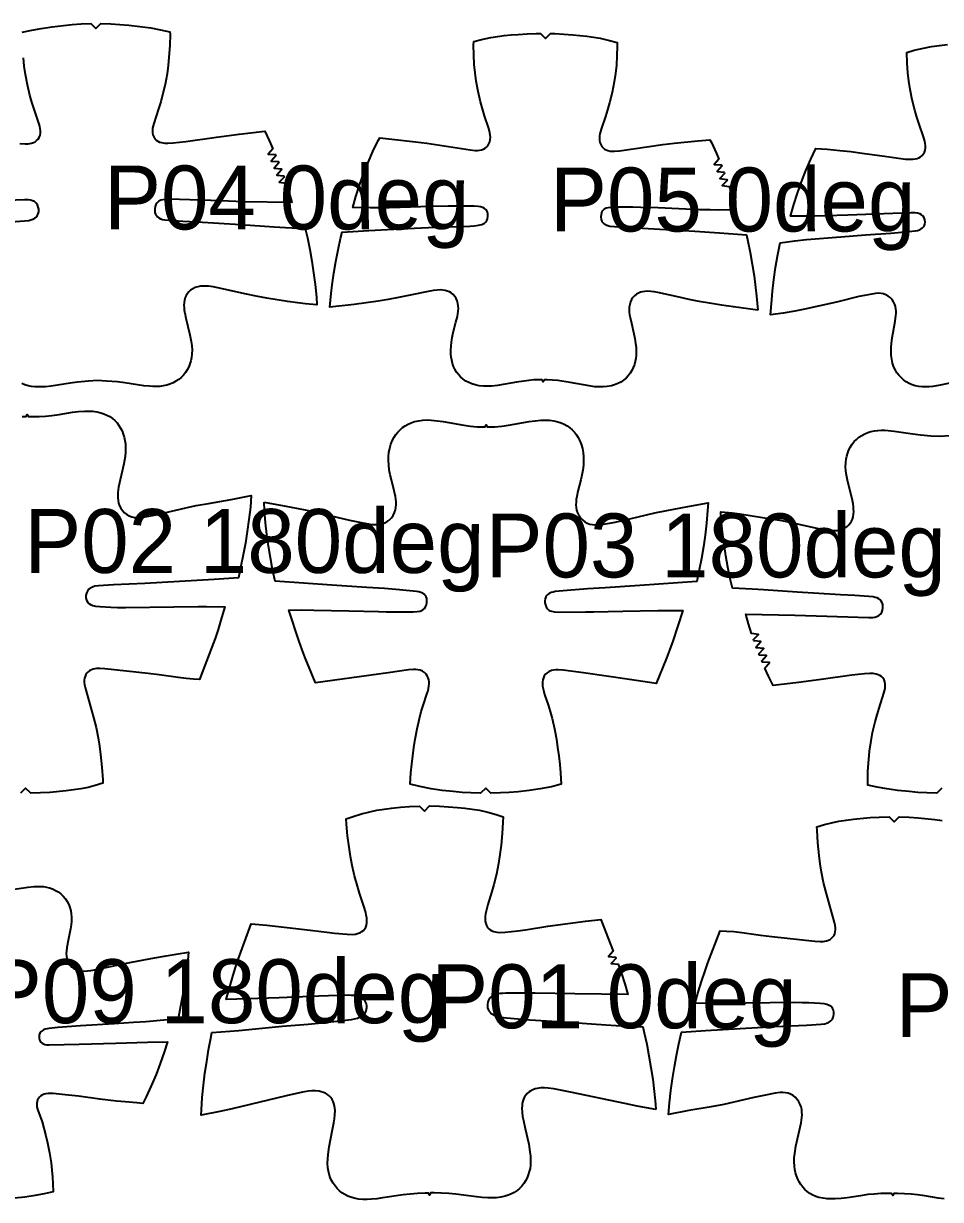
# Model space of a CAD drawing. Header units: millimetres. Extents: x 0 to 2016, y 0 to 4064.
# Drawn here: x 605.1 to 964.3, y 2549.6 to 3010 of the extents above; entities that cross this region are included whole.
import ezdxf

# ---------------------------------------------------------------- set-up
doc = ezdxf.new("R2010")
doc.units = ezdxf.units.MM
doc.layers.add('ANNOTATION', color=3, linetype='Continuous')
doc.layers.add('PIECES', color=5, linetype='Continuous')

msp = doc.modelspace()

# ---------------------------------------------------------------- linework, layer by layer
at = {"layer": 'PIECES'}
for points in [[(604.55, 3006.53), (608.31, 3007.35), (612.07, 3008.05), (616.38, 3008.72), (620.71, 3009.24), (624.18, 3009.56), (627.66, 3009.8), (631.45, 3009.94), (633.46, 3007.95), (635.45, 3009.96), (639.34, 3009.84), (642.82, 3009.64), (646.3, 3009.34), (650.63, 3008.85), (654.95, 3008.21), (658.71, 3007.54), (662.48, 3006.75), (662.49, 3005.85), (662.37, 3001.31), (662.07, 2996.78), (661.75, 2993.51), (661.31, 2990.24), (660.55, 2986.14), (659.59, 2982.08), (658.83, 2979.34), (658.01, 2976.62), (656.12, 2970.76), (655.87, 2969.89), (655.68, 2969), (655.59, 2968.12), (655.61, 2967.22), (655.78, 2966.37), (656.09, 2965.56), (656.57, 2964.84), (657.11, 2964.31), (657.73, 2963.88), (658.41, 2963.56), (659.14, 2963.33), (660.4, 2963.12), (661.67, 2963.09), (663.7, 2963.19), (668.74, 2963.78), (680.66, 2965.47), (689.57, 2966.66), (699.57, 2967.83), (701.31, 2964.19), (702.78, 2960.95), (700.98, 2958.82), (703.77, 2958.66), (703.97, 2958.2), (702.13, 2956.09), (704.92, 2955.89), (705.11, 2955.42), (703.23, 2953.35), (706.02, 2953.1), (706.19, 2952.63), (704.28, 2950.59), (707.06, 2950.28), (707.22, 2949.81), (705.26, 2947.81), (708.03, 2947.45), (709.19, 2943.67), (710.19, 2939.86), (691.03, 2940.22), (682.71, 2940.55), (662.09, 2941.19), (660.45, 2941.12), (659.64, 2941), (658.85, 2940.78), (658.13, 2940.41), (657.47, 2939.83), (656.98, 2939.11), (656.67, 2938.28), (656.52, 2937.41), (656.51, 2936.71), (656.6, 2936.03), (656.82, 2935.37), (657.15, 2934.8), (657.57, 2934.31), (658.08, 2933.9), (658.81, 2933.52), (659.59, 2933.28), (660.4, 2933.12), (662.09, 2932.95), (667.53, 2932.6), (673.16, 2932.31), (690.1, 2931.32), (703.31, 2930.39), (707.79, 2930.11), (715.45, 2929.7), (716.32, 2926.01), (717.25, 2921.5), (718.06, 2916.97), (718.76, 2912.38), (719.35, 2907.77), (719.83, 2902.82), (720.05, 2899.78), (720.05, 2899.78), (715.61, 2900.25), (712.52, 2900.63), (708.56, 2901.19), (700.41, 2902.5), (696.23, 2903.25), (692.45, 2904), (681.26, 2906.49), (679.41, 2906.83), (677.55, 2907.08), (676.49, 2907.16), (675.43, 2907.18), (674.38, 2907.1), (673.34, 2906.92), (672.34, 2906.6), (671.39, 2906.15), (670.53, 2905.55), (669.87, 2904.94), (669.31, 2904.25), (668.84, 2903.49), (668.47, 2902.68), (668.18, 2901.71), (668.01, 2900.72), (667.95, 2899.71), (667.98, 2898.7), (668.08, 2897.68), (668.23, 2896.66), (668.63, 2894.67), (670.29, 2888.1), (670.8, 2885.44), (671.01, 2883.8), (671.12, 2882.16), (671.08, 2880.51), (670.94, 2879.22), (670.68, 2877.95), (670.31, 2876.72), (669.83, 2875.52), (669.25, 2874.39), (668.56, 2873.33), (667.77, 2872.34), (666.89, 2871.44), (665.91, 2870.62), (664.82, 2869.89), (663.66, 2869.27), (662.45, 2868.76), (661.19, 2868.37), (659.86, 2868.1), (658.51, 2867.93), (657.16, 2867.86), (655.8, 2867.87), (654.44, 2867.95), (652.17, 2868.19), (644.77, 2869.31), (641.86, 2869.67), (637.56, 2870), (634.04, 2870.17), (630.52, 2869.98), (626.23, 2869.61), (623.32, 2869.23), (615.92, 2868.05), (613.66, 2867.79), (612.3, 2867.71), (610.94, 2867.68), (609.58, 2867.74), (608.24, 2867.9), (606.91, 2868.17), (605.64, 2868.54), (604.42, 2869.04)], [(967.91, 2869.17), (963.54, 2868.25), (961.34, 2867.89), (959.94, 2867.75), (958.55, 2867.68), (957.16, 2867.72), (955.78, 2867.87), (954.42, 2868.16), (953.17, 2868.56), (951.98, 2869.09), (950.85, 2869.74), (949.78, 2870.51), (948.86, 2871.34), (948.02, 2872.26), (947.27, 2873.25), (946.63, 2874.31), (946.09, 2875.44), (945.56, 2876.97), (945.19, 2878.55), (944.99, 2880.17), (944.93, 2881.7), (944.97, 2883.23), (945.09, 2884.75), (945.37, 2886.91), (945.73, 2889.06), (946.55, 2893.39), (946.85, 2895.6), (946.92, 2896.5), (946.93, 2897.4), (946.86, 2898.29), (946.71, 2899.16), (946.44, 2900.02), (945.97, 2901), (945.33, 2901.88), (944.56, 2902.67), (943.77, 2903.27), (942.91, 2903.76), (941.99, 2904.12), (941.02, 2904.33), (939.97, 2904.38), (938.92, 2904.31), (934.6, 2903.54), (932.37, 2903.1), (923.59, 2900.91), (917.02, 2899.42), (910.49, 2898.01), (907.21, 2897.37), (902.67, 2896.6), (897.77, 2895.92), (898.24, 2901.84), (898.56, 2905.17), (899.08, 2909.79), (899.7, 2914.39), (900.44, 2918.93), (901.46, 2924.17), (907.27, 2924.91), (911.85, 2925.38), (925.24, 2926.41), (934.9, 2927.26), (944.87, 2927.95), (947.75, 2928.19), (954.37, 2928.86), (955.28, 2929), (956.16, 2929.24), (956.78, 2929.53), (957.33, 2929.92), (957.89, 2930.6), (958.23, 2931.41), (958.33, 2932.24), (958.23, 2933.08), (957.96, 2933.85), (957.52, 2934.53), (956.93, 2935.07), (956.22, 2935.45), (955.28, 2935.7), (954.31, 2935.8), (952.74, 2935.82), (945.59, 2935.65), (928.04, 2934.94), (919.51, 2934.64), (915.04, 2934.55), (911.7, 2934.53), (905.62, 2934.61), (906.85, 2939.12), (908.26, 2943.59), (909.81, 2948.02), (911.56, 2952.45), (913.46, 2956.82), (915.5, 2961.1), (919.9, 2960.74), (924.82, 2960.27), (929.23, 2959.8), (933.62, 2959.25), (942.4, 2957.99), (950.67, 2956.92), (952.63, 2956.81), (953.5, 2956.83), (954.36, 2956.93), (955.2, 2957.14), (955.89, 2957.42), (956.53, 2957.81), (957.09, 2958.28), (957.57, 2958.85), (958, 2959.61), (958.28, 2960.44), (958.42, 2961.3), (958.44, 2962.18), (958.35, 2963.05), (958.18, 2963.91), (957.7, 2965.61), (955.97, 2970.56), (955.09, 2973.26), (954.29, 2975.99), (953.26, 2980.03), (952.42, 2984.12), (951.91, 2987.37), (951.53, 2990.65), (951.25, 2994.38), (951.15, 2998.62), (954.05, 2999.48), (957.64, 3000.36), (960.75, 3000.96), (963.88, 3001.42), (967.03, 3001.78)], [(603.66, 2962.96), (605.69, 2962.87), (606.96, 2962.92), (608.22, 2963.13), (608.95, 2963.37), (609.63, 2963.7), (610.25, 2964.13), (610.78, 2964.66), (611.25, 2965.39), (611.56, 2966.2), (611.72, 2967.05), (611.74, 2967.95), (611.63, 2968.83), (611.44, 2969.71), (611.19, 2970.59), (609.25, 2976.43), (608.4, 2979.14), (607.63, 2981.88), (606.63, 2985.93), (605.84, 2990.03), (605.38, 2993.29), (605.03, 2996.56)], [(600.07, 2932.34), (605.5, 2932.73), (607.2, 2932.91), (608, 2933.08), (608.78, 2933.33), (609.5, 2933.71), (610.01, 2934.12), (610.43, 2934.62), (610.75, 2935.19), (610.97, 2935.85), (611.06, 2936.54), (611.04, 2937.23), (610.89, 2938.1), (610.57, 2938.93), (610.07, 2939.65), (609.4, 2940.23), (608.68, 2940.59), (607.9, 2940.8), (607.08, 2940.92), (605.44, 2940.98), (584.83, 2940.17)], [(604.58, 2856.1), (606.11, 2856.11), (606.51, 2856.91), (606.91, 2856.1), (608.45, 2856.09), (611.21, 2856.16), (613.72, 2856.31), (616.23, 2856.56), (619.11, 2856.95), (624.32, 2857.76), (626.65, 2858.05), (629, 2858.23), (630.61, 2858.26), (632.22, 2858.18), (633.81, 2857.98), (635.37, 2857.62), (636.6, 2857.21), (637.78, 2856.7), (638.91, 2856.06), (639.96, 2855.32), (640.89, 2854.5), (641.73, 2853.6), (642.48, 2852.62), (643.14, 2851.57), (643.7, 2850.46), (644.19, 2849.24), (644.57, 2847.97), (644.84, 2846.68), (645.01, 2845.36), (645.09, 2843.73), (645.04, 2842.1), (644.9, 2840.47), (644.44, 2837.63), (642.37, 2828.4), (642.07, 2826.31), (642.02, 2825.26), (642.04, 2824.22), (642.15, 2823.19), (642.37, 2822.18), (642.7, 2821.2), (643.22, 2820.19), (643.89, 2819.26), (644.68, 2818.44), (645.54, 2817.78), (646.47, 2817.26), (647.47, 2816.87), (648.53, 2816.64), (649.54, 2816.56), (650.56, 2816.59), (652.6, 2816.85), (657.04, 2817.69), (660.87, 2818.54), (668.68, 2820.36), (672.7, 2821.23), (677.57, 2822.11), (686.4, 2823.65), (694.34, 2825.17), (693.97, 2820.64), (693.43, 2815.76), (692.77, 2811.15), (692, 2806.56), (691.17, 2802.03), (690.27, 2797.52), (689.28, 2792.96), (679.78, 2792.32), (652.65, 2790.78), (640.29, 2790.22), (634.47, 2789.86), (633.07, 2789.65), (632.42, 2789.47), (631.8, 2789.23), (631.22, 2788.91), (630.7, 2788.5), (630.14, 2787.81), (629.76, 2787.01), (629.55, 2786.06), (629.56, 2785.08), (629.74, 2784.27), (630.11, 2783.53), (630.66, 2782.93), (631.36, 2782.47), (632.31, 2782.1), (633.32, 2781.88), (634.97, 2781.69), (639.3, 2781.48), (641.98, 2781.41), (645.06, 2781.4), (663.93, 2781.56), (673.51, 2781.77), (676.84, 2781.77), (683.91, 2781.63), (682.68, 2777.27), (681.29, 2772.75), (680.14, 2769.27), (678.91, 2765.81), (674.08, 2753.22), (671.65, 2753.35), (668.76, 2753.6), (665.66, 2753.97), (658.23, 2754.96), (653.89, 2755.49), (636.99, 2757.36), (634.97, 2757.46), (633.69, 2757.41), (632.43, 2757.19), (631.71, 2756.96), (631.04, 2756.63), (630.42, 2756.21), (629.9, 2755.68), (629.48, 2755.07), (629.19, 2754.39), (629, 2753.68), (628.92, 2752.93), (628.92, 2752.18), (629.05, 2751.08), (629.28, 2750.01), (632.56, 2738.34), (633.56, 2734.35), (634.37, 2730.33), (634.88, 2727.04), (635.28, 2723.74), (635.78, 2718.8), (636.15, 2713.85), (636.21, 2712.54), (633.21, 2711.64), (630.41, 2710.94), (627.59, 2710.37), (624.71, 2709.92), (621.83, 2709.58), (615.37, 2708.97), (611.8, 2708.74), (607.93, 2708.65), (605.94, 2710.65), (603.93, 2708.66)], [(964.83, 2710.65), (962.83, 2708.65), (958.95, 2708.77), (955.46, 2708.97), (951.98, 2709.26), (947.65, 2709.76), (943.33, 2710.4), (939.57, 2711.07), (935.8, 2711.85), (935.79, 2712.76), (935.91, 2717.3), (936.21, 2721.82), (936.53, 2725.1), (936.97, 2728.37), (937.73, 2732.47), (938.69, 2736.53), (939.45, 2739.27), (940.27, 2741.99), (942.16, 2747.85), (942.41, 2748.72), (942.6, 2749.6), (942.7, 2750.49), (942.67, 2751.39), (942.5, 2752.24), (942.19, 2753.05), (941.71, 2753.77), (941.18, 2754.3), (940.55, 2754.73), (939.87, 2755.05), (939.14, 2755.28), (937.88, 2755.48), (936.61, 2755.52), (934.58, 2755.42), (929.54, 2754.83), (917.62, 2753.14), (908.71, 2751.95), (898.71, 2750.78), (896.97, 2754.41), (895.5, 2757.65), (897.3, 2759.79), (894.51, 2759.95), (894.31, 2760.41), (896.15, 2762.52), (893.36, 2762.72), (893.17, 2763.18), (895.05, 2765.26), (892.27, 2765.51), (892.09, 2765.98), (894, 2768.02), (891.22, 2768.33), (891.06, 2768.8), (893.02, 2770.79), (890.25, 2771.16), (889.09, 2774.94), (888.09, 2778.75), (907.25, 2778.39), (915.57, 2778.06), (936.19, 2777.41), (937.83, 2777.49), (938.64, 2777.61), (939.43, 2777.83), (940.15, 2778.19), (940.81, 2778.77), (941.3, 2779.5), (941.61, 2780.33), (941.76, 2781.2), (941.77, 2781.9), (941.68, 2782.58), (941.46, 2783.24), (941.14, 2783.81), (940.71, 2784.3), (940.2, 2784.71), (939.47, 2785.09), (938.69, 2785.33), (937.89, 2785.49), (936.19, 2785.66), (930.75, 2786.01), (925.12, 2786.3), (908.18, 2787.29), (894.97, 2788.21), (890.49, 2788.5), (882.83, 2788.91), (881.97, 2792.6), (881.04, 2797.11), (880.22, 2801.64), (879.52, 2806.23), (878.94, 2810.83), (878.45, 2815.79), (878.24, 2818.83), (878.24, 2818.83), (882.67, 2818.36), (885.76, 2817.98), (889.72, 2817.42), (897.87, 2816.11), (902.05, 2815.36), (905.83, 2814.6), (917.02, 2812.12), (918.87, 2811.78), (920.74, 2811.53), (921.79, 2811.44), (922.85, 2811.43), (923.9, 2811.5), (924.94, 2811.69), (925.95, 2812.01), (926.89, 2812.46), (927.75, 2813.06), (928.41, 2813.67), (928.97, 2814.36), (929.44, 2815.12), (929.81, 2815.93), (930.1, 2816.9), (930.27, 2817.89), (930.33, 2818.89), (930.3, 2819.91), (930.2, 2820.93), (930.05, 2821.94), (929.65, 2823.94), (927.99, 2830.51), (927.48, 2833.17), (927.27, 2834.81), (927.16, 2836.45), (927.2, 2838.1), (927.34, 2839.39), (927.6, 2840.65), (927.97, 2841.89), (928.45, 2843.09), (929.03, 2844.22), (929.72, 2845.28), (930.51, 2846.27), (931.4, 2847.17), (932.37, 2847.99), (933.46, 2848.72), (934.62, 2849.34), (935.83, 2849.85), (937.09, 2850.23), (938.42, 2850.51), (939.77, 2850.68), (941.12, 2850.75), (942.48, 2850.73), (943.85, 2850.66), (946.11, 2850.42), (953.51, 2849.3), (956.42, 2848.94), (960.72, 2848.6), (964.24, 2848.44), (967.77, 2848.63)], [(965.7, 2549.84), (963.37, 2550.15), (958.17, 2551), (955.29, 2551.42), (952.79, 2551.69), (950.27, 2551.86), (947.52, 2551.95), (945.98, 2551.95), (945.58, 2551.15), (945.18, 2551.95), (943.64, 2551.97), (940.89, 2551.9), (938.37, 2551.74), (935.86, 2551.5), (932.98, 2551.1), (927.78, 2550.29), (925.44, 2550), (923.09, 2549.82), (921.48, 2549.8), (919.88, 2549.88), (918.29, 2550.08), (916.72, 2550.43), (915.49, 2550.84), (914.31, 2551.36), (913.19, 2551.99), (912.13, 2552.74), (911.2, 2553.55), (910.36, 2554.46), (909.61, 2555.44), (908.95, 2556.48), (908.39, 2557.59), (907.9, 2558.82), (907.53, 2560.08), (907.25, 2561.38), (907.08, 2562.69), (907, 2564.32), (907.05, 2565.96), (907.19, 2567.59), (907.65, 2570.42), (909.72, 2579.65), (910.02, 2581.75), (910.08, 2582.79), (910.06, 2583.83), (909.94, 2584.86), (909.72, 2585.87), (909.39, 2586.85), (908.87, 2587.87), (908.21, 2588.79), (907.41, 2589.61), (906.55, 2590.27), (905.62, 2590.8), (904.62, 2591.18), (903.56, 2591.42), (902.55, 2591.5), (901.53, 2591.47), (899.49, 2591.2), (895.05, 2590.37), (891.22, 2589.52), (883.41, 2587.69), (879.39, 2586.83), (874.52, 2585.94), (865.69, 2584.41), (857.75, 2582.88), (858.12, 2587.42), (858.66, 2592.29), (859.32, 2596.9), (860.09, 2601.5), (860.92, 2606.02), (861.82, 2610.53), (862.81, 2615.09), (872.31, 2615.74), (899.44, 2617.28), (911.81, 2617.83), (917.62, 2618.2), (919.02, 2618.41), (919.67, 2618.58), (920.29, 2618.82), (920.87, 2619.14), (921.39, 2619.55), (921.95, 2620.24), (922.33, 2621.04), (922.54, 2622), (922.53, 2622.98), (922.35, 2623.78), (921.99, 2624.52), (921.43, 2625.13), (920.73, 2625.58), (919.78, 2625.95), (918.77, 2626.17), (917.12, 2626.37), (912.79, 2626.57), (910.11, 2626.64), (907.03, 2626.66), (888.17, 2626.49), (878.58, 2626.29), (875.25, 2626.28), (868.18, 2626.43), (869.41, 2630.78), (870.8, 2635.3), (871.95, 2638.78), (873.18, 2642.24), (878.01, 2654.84), (880.44, 2654.7), (883.33, 2654.46), (886.43, 2654.09), (893.86, 2653.1), (898.2, 2652.56), (915.1, 2650.7), (917.13, 2650.6), (918.4, 2650.65), (919.66, 2650.86), (920.38, 2651.1), (921.06, 2651.42), (921.67, 2651.84), (922.2, 2652.37), (922.61, 2652.99), (922.9, 2653.66), (923.09, 2654.38), (923.17, 2655.12), (923.17, 2655.88), (923.05, 2656.97), (922.81, 2658.05), (919.54, 2669.72), (918.54, 2673.7), (917.72, 2677.73), (917.21, 2681.02), (916.81, 2684.32), (916.31, 2689.25), (915.94, 2694.2), (915.88, 2695.52), (918.88, 2696.41), (921.68, 2697.11), (924.51, 2697.69), (927.38, 2698.13), (930.26, 2698.48), (936.72, 2699.08), (940.29, 2699.31), (944.16, 2699.41), (946.15, 2697.4), (948.16, 2699.39), (952.03, 2699.27), (955.6, 2699.01), (962.05, 2698.35), (964.93, 2697.99)], [(599.67, 2670.83), (606.96, 2671.93), (609.18, 2672.13), (610.42, 2672.18), (611.65, 2672.16), (612.88, 2672.07), (614.1, 2671.88), (615.29, 2671.59), (616.5, 2671.17), (617.65, 2670.63), (618.73, 2669.98), (619.74, 2669.21), (620.68, 2668.31), (621.5, 2667.32), (622.21, 2666.25), (622.8, 2665.1), (623.25, 2663.91), (623.59, 2662.67), (623.8, 2661.41), (623.9, 2660.14), (623.89, 2658.6), (623.75, 2657.06), (623.54, 2655.53), (622.65, 2650.99), (622.06, 2648.22), (621.89, 2646.81), (621.86, 2645.84), (621.93, 2644.87), (622.1, 2643.92), (622.39, 2643), (622.82, 2642.1), (623.37, 2641.29), (624.06, 2640.58), (624.86, 2640.02), (625.73, 2639.59), (626.66, 2639.3), (627.62, 2639.12), (628.92, 2639.03), (630.23, 2639.1), (631.53, 2639.25), (633.67, 2639.63), (642.85, 2641.57), (647.41, 2642.48), (656.47, 2644.21), (660.97, 2645.01), (664.96, 2645.67), (669.74, 2646.39), (669.43, 2643.36), (669.04, 2640.03), (668.59, 2636.71), (667.85, 2632.01), (667.03, 2627.33), (665.74, 2620.31), (653.06, 2619.21), (648.17, 2618.85), (640.65, 2618.42), (627.44, 2617.56), (618.56, 2616.89), (615.05, 2616.52), (614.33, 2616.41), (613.61, 2616.25), (612.93, 2616), (612.35, 2615.67), (611.86, 2615.24), (611.48, 2614.7), (611.27, 2614.07), (611.22, 2613.41), (611.28, 2612.75), (611.41, 2612.17), (611.62, 2611.64), (611.94, 2611.16), (612.37, 2610.78), (612.88, 2610.51), (613.42, 2610.34), (614.27, 2610.21), (615.13, 2610.18), (626.95, 2610.41), (641.32, 2610.79), (653.66, 2611.19), (661.49, 2611.33), (660.23, 2607.27), (658.69, 2602.84), (657, 2598.47), (655.13, 2594.09), (653.11, 2589.77), (651.81, 2587.24), (649.51, 2587.4), (644.95, 2587.79), (641.49, 2588.15), (635.05, 2588.92), (626.66, 2590.06), (621.44, 2590.62), (616.73, 2591.06), (615.77, 2591.1), (614.8, 2591.08), (613.85, 2590.97), (613.15, 2590.79), (612.48, 2590.53), (611.87, 2590.17), (611.34, 2589.71), (610.94, 2589.19), (610.64, 2588.62), (610.43, 2588), (610.32, 2587.36), (610.29, 2586.7), (610.38, 2585.83), (610.58, 2584.99), (610.85, 2584.15), (611.49, 2582.5), (612.35, 2579.96), (613.85, 2574.57), (614.54, 2571.74), (615.3, 2567.83), (615.88, 2563.89), (616.21, 2561.11), (616.46, 2558.32), (616.62, 2555.77), (616.73, 2552.63), (613.16, 2551.79), (609.6, 2551.12), (605.61, 2550.57), (601.6, 2550.17)]]:
    msp.add_lwpolyline(points, dxfattribs=at)
for points in [[(892.77, 2897.8), (883.23, 2899.02), (878.52, 2899.7), (873.82, 2900.45), (869.84, 2901.18), (865.87, 2901.96), (861.9, 2902.8), (853.57, 2904.65), (852.19, 2904.91), (850.8, 2905.09), (849.4, 2905.15), (848.52, 2905.11), (847.64, 2904.99), (846.8, 2904.77), (845.98, 2904.46), (845.22, 2904.03), (844.46, 2903.42), (843.81, 2902.69), (843.27, 2901.87), (842.86, 2900.98), (842.57, 2899.99), (842.41, 2898.98), (842.36, 2897.95), (842.41, 2896.91), (842.54, 2895.87), (842.71, 2894.83), (843.22, 2892.61), (844.23, 2888.53), (844.62, 2886.65), (844.9, 2884.75), (845.05, 2883.21), (845.11, 2881.66), (845.06, 2880.11), (844.93, 2878.87), (844.71, 2877.65), (844.4, 2876.45), (843.98, 2875.28), (843.43, 2874.15), (842.77, 2873.08), (842.01, 2872.09), (841.15, 2871.18), (840.19, 2870.37), (839.08, 2869.62), (837.9, 2869), (836.67, 2868.5), (835.38, 2868.13), (833.79, 2867.83), (832.17, 2867.69), (830.55, 2867.68), (828.93, 2867.79), (826.68, 2868.08), (819.27, 2869.39), (814.36, 2870.15), (812.38, 2870.38), (810.19, 2870.5), (809.13, 2870.49), (808.72, 2869.69), (808.33, 2870.49), (807.27, 2870.52), (805.07, 2870.43), (803.1, 2870.22), (798.17, 2869.52), (790.75, 2868.31), (788.5, 2868.05), (786.88, 2867.96), (785.25, 2867.99), (783.64, 2868.15), (782.05, 2868.46), (780.77, 2868.86), (779.54, 2869.37), (778.37, 2870.01), (777.27, 2870.77), (776.32, 2871.6), (775.47, 2872.51), (774.72, 2873.51), (774.08, 2874.59), (773.55, 2875.73), (773.14, 2876.9), (772.84, 2878.11), (772.64, 2879.33), (772.53, 2880.57), (772.5, 2882.12), (772.57, 2883.67), (772.74, 2885.21), (773.05, 2887.1), (773.46, 2888.98), (774.52, 2893.04), (775.06, 2895.26), (775.25, 2896.3), (775.39, 2897.33), (775.45, 2898.37), (775.42, 2899.4), (775.27, 2900.42), (774.99, 2901.41), (774.59, 2902.31), (774.06, 2903.13), (773.42, 2903.87), (772.66, 2904.49), (771.91, 2904.93), (771.1, 2905.25), (770.26, 2905.48), (769.39, 2905.61), (768.5, 2905.66), (767.1, 2905.62), (765.71, 2905.46), (764.32, 2905.21), (755.97, 2903.47), (751.99, 2902.69), (748.01, 2901.95), (744.02, 2901.27), (739.32, 2900.58), (734.6, 2899.96), (725.05, 2898.86), (725.64, 2904.29), (726.06, 2907.62), (726.7, 2912.22), (727.46, 2916.8), (728.32, 2921.32), (729.31, 2925.81), (729.91, 2928.23), (740.42, 2928.9), (750.13, 2929.41), (763.78, 2930.07), (775.17, 2930.53), (779.94, 2930.68), (781.67, 2930.78), (783.4, 2931), (784.62, 2931.29), (785.19, 2931.53), (785.72, 2931.86), (786.2, 2932.33), (786.57, 2932.9), (786.83, 2933.54), (787, 2934.52), (786.93, 2935.51), (786.8, 2936.07), (786.59, 2936.59), (786.28, 2937.06), (785.7, 2937.58), (785.01, 2937.94), (784.13, 2938.19), (783.22, 2938.32), (781.63, 2938.42), (774.56, 2938.5), (771.42, 2938.47), (764.63, 2938.33), (752.6, 2937.96), (748.4, 2937.86), (744.19, 2937.81), (740.84, 2937.82), (734.11, 2937.98), (735.3, 2942.22), (736.73, 2946.68), (738.31, 2951.1), (740.08, 2955.52), (742, 2959.88), (744.08, 2964.16), (744.64, 2965.21), (749.39, 2964.74), (758.69, 2963.71), (763.08, 2963.13), (780.06, 2960.5), (782.04, 2960.31), (782.89, 2960.3), (783.74, 2960.35), (784.57, 2960.52), (785.26, 2960.78), (785.9, 2961.13), (786.47, 2961.58), (786.96, 2962.11), (787.42, 2962.85), (787.74, 2963.65), (787.93, 2964.5), (787.98, 2965.37), (787.92, 2966.24), (787.78, 2967.11), (787.33, 2968.82), (785.72, 2973.82), (784.89, 2976.53), (784.15, 2979.27), (783.19, 2983.34), (782.43, 2987.44), (781.99, 2990.7), (781.68, 2993.98), (781.48, 2997.72), (781.44, 3001.47), (781.49, 3002.88), (784.49, 3003.69), (788.11, 3004.46), (790.77, 3004.89), (793.45, 3005.23), (796.14, 3005.49), (798.84, 3005.69), (802.4, 3005.9), (805.96, 3006.04), (807.59, 3006.06), (809.57, 3004.05), (811.59, 3006.03), (813.21, 3005.99), (816.78, 3005.81), (820.34, 3005.56), (823.03, 3005.32), (825.71, 3005.02), (828.39, 3004.66), (831.05, 3004.19), (834.65, 3003.37), (837.64, 3002.53), (837.67, 3001.11), (837.59, 2997.37), (837.35, 2993.63), (836.99, 2990.36), (836.51, 2987.1), (835.69, 2983.01), (834.69, 2978.95), (833.91, 2976.22), (833.05, 2973.52), (831.38, 2968.54), (830.91, 2966.84), (830.75, 2965.97), (830.68, 2965.1), (830.72, 2964.23), (830.89, 2963.38), (831.2, 2962.57), (831.66, 2961.83), (832.14, 2961.29), (832.71, 2960.83), (833.34, 2960.47), (834.03, 2960.21), (834.86, 2960.03), (835.7, 2959.96), (836.56, 2959.97), (838.54, 2960.13), (855.55, 2962.54), (859.95, 2963.06), (869.26, 2963.98), (874.02, 2964.39), (874.56, 2963.34), (876.58, 2959.03), (877.5, 2956.88), (875.69, 2954.75), (878.48, 2954.58), (878.66, 2954.11), (876.78, 2952.05), (879.56, 2951.78), (879.74, 2951.31), (877.82, 2949.28), (880.59, 2948.96), (880.75, 2948.49), (878.8, 2946.49), (881.57, 2946.13), (883.06, 2941.28), (884.2, 2937.03), (877.47, 2936.96), (874.11, 2936.99), (869.91, 2937.09), (853.68, 2937.77), (846.9, 2938), (843.75, 2938.06), (836.69, 2938.07), (835.09, 2937.99), (834.19, 2937.87), (833.31, 2937.63), (832.6, 2937.28), (832.02, 2936.77), (831.7, 2936.31), (831.49, 2935.78), (831.35, 2935.23), (831.27, 2934.23), (831.43, 2933.25), (831.68, 2932.62), (832.04, 2932.04), (832.52, 2931.56), (833.04, 2931.22), (833.61, 2930.98), (834.82, 2930.67), (836.55, 2930.44), (838.28, 2930.31), (843.05, 2930.1), (854.43, 2929.49), (868.07, 2928.66), (877.78, 2928.03), (888.28, 2927.22), (888.85, 2924.8), (889.78, 2920.29), (890.58, 2915.76), (891.28, 2911.17), (891.87, 2906.57), (892.25, 2903.23), (892.77, 2897.8)], [(699.34, 2822.53), (707.25, 2821.12), (715.44, 2819.53), (720.17, 2818.52), (732.79, 2815.55), (737.96, 2814.44), (740.29, 2814.04), (741.35, 2813.9), (742.42, 2813.81), (743.49, 2813.81), (744.55, 2813.9), (745.59, 2814.13), (746.59, 2814.48), (747.53, 2814.96), (748.39, 2815.58), (749.24, 2816.43), (749.94, 2817.42), (750.47, 2818.5), (750.78, 2819.52), (750.97, 2820.56), (751.05, 2821.62), (751.02, 2822.69), (750.93, 2823.77), (750.77, 2824.84), (750.31, 2827.03), (749.19, 2831.39), (748.75, 2833.31), (748.4, 2835.26), (748.17, 2837.22), (748.09, 2838.84), (748.12, 2840.46), (748.27, 2842.07), (748.58, 2843.73), (749.05, 2845.34), (749.69, 2846.89), (750.28, 2848), (750.97, 2849.05), (751.74, 2850.04), (752.6, 2850.94), (753.54, 2851.76), (754.62, 2852.52), (755.77, 2853.17), (756.98, 2853.7), (758.24, 2854.12), (759.86, 2854.48), (761.51, 2854.69), (763.17, 2854.76), (764.84, 2854.71), (767.18, 2854.49), (769.5, 2854.14), (777.58, 2852.69), (780.22, 2852.32), (782.87, 2852.09), (785.15, 2852.03), (785.92, 2852.05), (786.33, 2852.85), (786.72, 2852.05), (787.5, 2852.02), (789.78, 2852.08), (792.43, 2852.31), (795.07, 2852.67), (803.16, 2854.1), (805.48, 2854.44), (807.81, 2854.65), (809.48, 2854.7), (811.15, 2854.63), (812.79, 2854.42), (814.42, 2854.05), (815.67, 2853.63), (816.88, 2853.09), (818.02, 2852.44), (819.1, 2851.68), (820.05, 2850.86), (820.91, 2849.95), (821.68, 2848.96), (822.35, 2847.91), (822.94, 2846.8), (823.58, 2845.24), (824.05, 2843.63), (824.35, 2841.98), (824.5, 2840.36), (824.52, 2838.74), (824.44, 2837.12), (824.2, 2835.16), (823.85, 2833.22), (823.41, 2831.29), (822.28, 2826.94), (821.81, 2824.75), (821.65, 2823.68), (821.55, 2822.6), (821.52, 2821.53), (821.6, 2820.47), (821.78, 2819.43), (822.1, 2818.41), (822.62, 2817.32), (823.31, 2816.34), (824.17, 2815.49), (825.03, 2814.87), (825.96, 2814.38), (826.96, 2814.02), (828, 2813.8), (829.06, 2813.7), (830.13, 2813.7), (831.2, 2813.79), (832.26, 2813.92), (834.6, 2814.32), (836.92, 2814.79), (842.61, 2816.06), (852.39, 2818.35), (857.12, 2819.35), (865.32, 2820.92), (873.24, 2822.31), (873.06, 2819.29), (872.63, 2814.33), (872.1, 2809.72), (871.45, 2805.12), (870.69, 2800.58), (869.81, 2796.07), (868.8, 2791.49), (846.57, 2789.91), (832.92, 2789.1), (825.98, 2788.65), (816.45, 2787.86), (813.4, 2787.56), (812.57, 2787.41), (811.76, 2787.18), (811.01, 2786.83), (810.48, 2786.46), (810.04, 2786.01), (809.69, 2785.48), (809.43, 2784.77), (809.33, 2784.01), (809.36, 2783.24), (809.52, 2782.4), (809.84, 2781.6), (810.3, 2780.89), (810.92, 2780.32), (811.42, 2780.05), (811.97, 2779.87), (813.11, 2779.67), (814.78, 2779.57), (825.2, 2779.6), (828.36, 2779.63), (839.87, 2779.94), (853.59, 2780.19), (858.58, 2780.2), (863.43, 2780.15), (859.44, 2768.2), (858.2, 2764.66), (856.99, 2761.53), (852.96, 2751.63), (842.45, 2753.1), (824.48, 2755.72), (816.5, 2756.83), (814.48, 2756.97), (813.62, 2756.96), (812.77, 2756.88), (811.94, 2756.71), (811.01, 2756.35), (810.17, 2755.82), (809.58, 2755.24), (809.11, 2754.55), (808.76, 2753.79), (808.54, 2753.02), (808.43, 2752.23), (808.41, 2751.42), (808.47, 2750.62), (808.66, 2749.5), (808.93, 2748.41), (809.25, 2747.32), (810.59, 2743.3), (811.42, 2740.58), (812.17, 2737.84), (813.08, 2733.83), (813.84, 2729.79), (814.34, 2726.53), (814.77, 2723.26), (815.15, 2719.94), (815.47, 2716.62), (815.78, 2712.14), (811.9, 2711.2), (807.51, 2710.35), (803.19, 2709.71), (798.85, 2709.24), (795.37, 2708.95), (791.89, 2708.76), (788.14, 2708.65), (786.15, 2710.65), (784.14, 2708.65), (780.39, 2708.77), (776.91, 2708.98), (773.43, 2709.27), (769.1, 2709.75), (764.78, 2710.4), (760.39, 2711.26), (756.51, 2712.21), (756.84, 2716.69), (757.16, 2720.02), (757.55, 2723.33), (757.99, 2726.6), (758.5, 2729.86), (759.26, 2733.9), (760.19, 2737.91), (760.94, 2740.65), (761.79, 2743.37), (763.13, 2747.38), (763.46, 2748.47), (763.73, 2749.56), (763.92, 2750.67), (763.98, 2751.48), (763.96, 2752.28), (763.86, 2753.08), (763.64, 2753.85), (763.29, 2754.61), (762.82, 2755.3), (762.23, 2755.88), (761.39, 2756.42), (760.46, 2756.77), (759.63, 2756.95), (758.78, 2757.03), (757.93, 2757.04), (755.9, 2756.9), (747.93, 2755.82), (729.95, 2753.24), (719.43, 2751.8), (715.42, 2761.71), (714.22, 2764.84), (713, 2768.39), (709.04, 2780.34), (713.88, 2780.39), (718.88, 2780.36), (732.59, 2780.07), (744.11, 2779.74), (747.27, 2779.7), (757.68, 2779.64), (759.36, 2779.74), (760.5, 2779.93), (761.04, 2780.12), (761.54, 2780.39), (762.17, 2780.95), (762.63, 2781.66), (762.95, 2782.46), (763.11, 2783.3), (763.15, 2784.07), (763.05, 2784.83), (762.79, 2785.54), (762.44, 2786.07), (762, 2786.53), (761.48, 2786.9), (760.72, 2787.25), (759.92, 2787.48), (759.09, 2787.63), (752.41, 2788.27), (746.51, 2788.75), (739.57, 2789.22), (725.93, 2790.07), (703.7, 2791.7), (702.69, 2796.28), (701.83, 2800.8), (701.08, 2805.34), (700.44, 2809.94), (699.92, 2814.55), (699.5, 2819.51), (699.34, 2822.53)], [(852.75, 2584.89), (845.5, 2586.19), (840.61, 2587.14), (819.33, 2591.59), (812.88, 2592.88), (810.58, 2593.21), (809.17, 2593.31), (807.77, 2593.29), (806.38, 2593.11), (805.51, 2592.89), (804.67, 2592.59), (803.87, 2592.2), (803.12, 2591.73), (802.45, 2591.16), (801.86, 2590.5), (801.36, 2589.75), (800.97, 2588.93), (800.68, 2588.08), (800.49, 2587.19), (800.38, 2586.27), (800.33, 2585.35), (800.4, 2583.73), (800.61, 2582.12), (800.9, 2580.51), (801.6, 2577.33), (802.99, 2571.22), (803.5, 2568.27), (803.69, 2566.54), (803.76, 2564.8), (803.68, 2563.07), (803.51, 2561.77), (803.23, 2560.5), (802.85, 2559.25), (802.36, 2558.04), (801.77, 2556.91), (801.09, 2555.85), (800.3, 2554.85), (799.42, 2553.94), (798.45, 2553.12), (797.36, 2552.38), (796.2, 2551.76), (794.99, 2551.25), (793.73, 2550.85), (792.07, 2550.5), (790.4, 2550.31), (788.7, 2550.24), (787.01, 2550.28), (784.79, 2550.44), (782.58, 2550.67), (774.48, 2551.68), (771.69, 2551.95), (768.9, 2552.13), (765.92, 2552.19), (764.55, 2552.15), (764.16, 2551.35), (763.75, 2552.14), (762.39, 2552.14), (759.41, 2552), (756.62, 2551.75), (753.84, 2551.41), (745.77, 2550.2), (743.57, 2549.9), (741.36, 2549.69), (739.66, 2549.61), (737.97, 2549.63), (736.28, 2549.78), (734.62, 2550.09), (733.35, 2550.45), (732.12, 2550.93), (730.95, 2551.52), (729.84, 2552.23), (728.85, 2553.03), (727.95, 2553.92), (727.14, 2554.89), (726.42, 2555.94), (725.81, 2557.05), (725.28, 2558.25), (724.87, 2559.49), (724.56, 2560.75), (724.35, 2562.04), (724.23, 2563.78), (724.26, 2565.51), (724.4, 2567.25), (724.83, 2570.21), (726.07, 2576.35), (726.68, 2579.55), (726.94, 2581.16), (727.1, 2582.78), (727.13, 2584.41), (727.06, 2585.33), (726.92, 2586.23), (726.71, 2587.12), (726.4, 2587.97), (725.99, 2588.77), (725.47, 2589.51), (724.86, 2590.16), (724.17, 2590.71), (723.42, 2591.17), (722.61, 2591.53), (721.76, 2591.81), (720.88, 2592), (719.49, 2592.15), (718.08, 2592.13), (716.68, 2591.99), (714.39, 2591.6), (707.98, 2590.16), (686.82, 2585.15), (681.95, 2584.08), (674.74, 2582.59), (674.8, 2584.64), (675.12, 2589.54), (675.58, 2594.42), (676.16, 2599.04), (676.85, 2603.65), (677.61, 2608.19), (678.43, 2612.71), (678.88, 2614.98), (689.42, 2615.77), (693.42, 2616.13), (706.44, 2617.41), (716.65, 2618.27), (723.08, 2618.92), (733.53, 2620.08), (734.77, 2620.31), (735.99, 2620.64), (736.76, 2620.93), (737.49, 2621.3), (738.15, 2621.78), (738.63, 2622.25), (739.03, 2622.8), (739.33, 2623.4), (739.52, 2624.05), (739.6, 2624.72), (739.58, 2625.4), (739.43, 2626.24), (739.13, 2627.03), (738.65, 2627.75), (738.02, 2628.35), (737.35, 2628.77), (736.62, 2629.06), (735.85, 2629.27), (734.66, 2629.45), (733.47, 2629.52), (732.27, 2629.53), (720.77, 2629.22), (705.2, 2628.59), (684.52, 2627.84), (685.62, 2631.98), (686.94, 2636.52), (688.04, 2640.02), (689.21, 2643.49), (694.34, 2657.5), (700.36, 2656.97), (715.13, 2655.33), (723.89, 2654.21), (726.92, 2653.88), (731.94, 2653.42), (733.94, 2653.39), (735.17, 2653.51), (736.36, 2653.8), (737.05, 2654.08), (737.68, 2654.46), (738.25, 2654.93), (738.73, 2655.49), (739.16, 2656.23), (739.44, 2657.05), (739.59, 2657.9), (739.63, 2658.77), (739.56, 2659.83), (739.39, 2660.87), (739.15, 2661.9), (738.39, 2664.4), (736.69, 2669.56), (735.88, 2672.26), (734.76, 2676.3), (733.81, 2680.39), (733.15, 2683.94), (732.62, 2687.51), (732.07, 2692.03), (731.67, 2696.57), (731.56, 2698.57), (734.24, 2699.57), (737.47, 2700.58), (740.74, 2701.41), (743.56, 2701.97), (746.4, 2702.41), (749.25, 2702.77), (752.8, 2703.14), (756.36, 2703.41), (760.19, 2703.59), (762.22, 2701.62), (764.19, 2703.65), (768.04, 2703.56), (771.6, 2703.38), (775.16, 2703.11), (778.02, 2702.82), (780.87, 2702.45), (783.7, 2701.97), (787, 2701.22), (790.25, 2700.29), (792.95, 2699.36), (792.89, 2697.37), (792.61, 2692.82), (792.18, 2688.28), (791.74, 2684.69), (791.17, 2681.13), (790.33, 2677.02), (789.32, 2672.95), (788.58, 2670.23), (787.01, 2665.03), (786.32, 2662.51), (786.1, 2661.47), (785.96, 2660.43), (785.91, 2659.37), (785.98, 2658.5), (786.15, 2657.65), (786.45, 2656.85), (786.9, 2656.11), (787.4, 2655.56), (787.97, 2655.11), (788.62, 2654.75), (789.31, 2654.48), (790.51, 2654.22), (791.74, 2654.14), (793.74, 2654.21), (798.75, 2654.8), (801.76, 2655.22), (810.5, 2656.56), (825.22, 2658.58), (831.22, 2659.27), (836.14, 2646.83), (834.25, 2644.77), (837.04, 2644.5), (837.21, 2644.03), (835.29, 2642), (838.06, 2641.68), (839.16, 2638.48), (840.6, 2633.98), (841.8, 2629.88), (821.11, 2630.09), (805.53, 2630.32), (794.03, 2630.33), (792.83, 2630.29), (791.64, 2630.19), (790.46, 2629.98), (789.69, 2629.75), (788.97, 2629.43), (788.3, 2629), (787.69, 2628.39), (787.23, 2627.65), (786.95, 2626.85), (786.82, 2626.01), (786.82, 2625.33), (786.92, 2624.66), (787.13, 2624.02), (787.44, 2623.42), (787.85, 2622.89), (788.34, 2622.43), (789.02, 2621.97), (789.76, 2621.61), (790.54, 2621.34), (791.76, 2621.05), (793.01, 2620.85), (794.26, 2620.72), (803.48, 2619.96), (809.93, 2619.48), (820.16, 2618.88), (833.21, 2617.94), (837.21, 2617.68), (847.77, 2617.16), (848.28, 2614.91), (849.22, 2610.41), (850.09, 2605.89), (850.9, 2601.3), (851.6, 2596.7), (852.19, 2591.83), (852.63, 2586.94), (852.75, 2584.89)]]:
    msp.add_lwpolyline(points, close=True, dxfattribs=at)

# ---------------------------------------------------------------- texts
at = {"layer": 'ANNOTATION'}
for s, p in [('P04 0deg', (636.67, 2929.36)), ('P05 0deg', (811.35, 2928.56)), ('P02 180deg', (605.39, 2794.89)), ('P03 180deg', (786.11, 2793.14)), ('P09 180deg', (589.98, 2618.63)), ('P01 0deg', (764.8, 2616.64)), ('P02 0deg', (946.7, 2613.17))]:
    msp.add_text(s, height=25, dxfattribs=at).set_placement(p)

doc.saveas('drawing.dxf')
